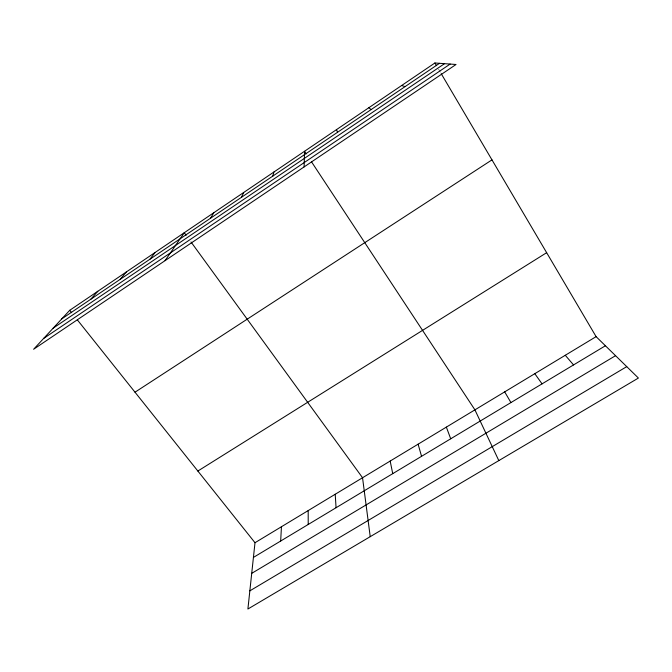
<?xml version="1.0" encoding="UTF-8"?>
<svg xmlns="http://www.w3.org/2000/svg" width="672" height="672" viewBox="0 0 672 672"><rect width="100%" height="100%" fill="white"/><g stroke="black" fill="none" stroke-linecap="round" stroke-linejoin="round"><path stroke-width="0.5" stroke-dasharray="3.36 2.52" d="M438.598 69.241L440.706 72.82"/><path stroke-width="1.01" d="M304.105 166.916L304.55 151.267L306.264 153.863M280.669 541.036L281.45 526.73M77.347 319.872L254.999 542.716L247.901 609.017L638.4 378.05L596.106 336.647L441.227 73.718M272.765 176.123L273.924 172.007M241.475 197.291L243.676 192.494M210.58 218.19L213.797 212.73M165.052 260.66L184.279 232.722L186.119 235.25M149.948 259.207L155.123 252.462M120.204 279.334L126.311 271.975M90.821 299.216L97.843 291.253M69.72 310.304L33.6 349.272L456.044 64.487L434.91 62.983L69.72 310.304L71.627 312.698M61.799 318.847L439.505 63.311M53.155 328.171L444.536 63.672M43.596 338.486L450.148 64.067M135.005 392.196L491.98 159.869M197.862 471.038L546.647 252.68M254.999 542.716L596.106 336.647M253.428 557.416L605.413 345.761M251.723 573.35L615.552 355.681M249.841 590.856L626.741 366.635M401.68 85.487L405.056 86.621M368.886 107.696L371.07 109.612M565.27 355.27L573.544 364.93M191.024 241.987L362.544 477.742L370.222 536.668M534.803 373.674L542.052 383.863M311.405 161.666L474.919 409.853L498.817 460.614M434.91 62.983L436.489 65.671M504.689 391.868L510.938 402.57M336.512 129.62L337.537 132.292M446.359 427.106L450.702 438.791M418.11 444.175L421.554 456.322M390.172 461.051L392.734 473.651M335.219 494.248L336.067 507.721M308.188 510.577L308.213 524.471"/></g></svg>
